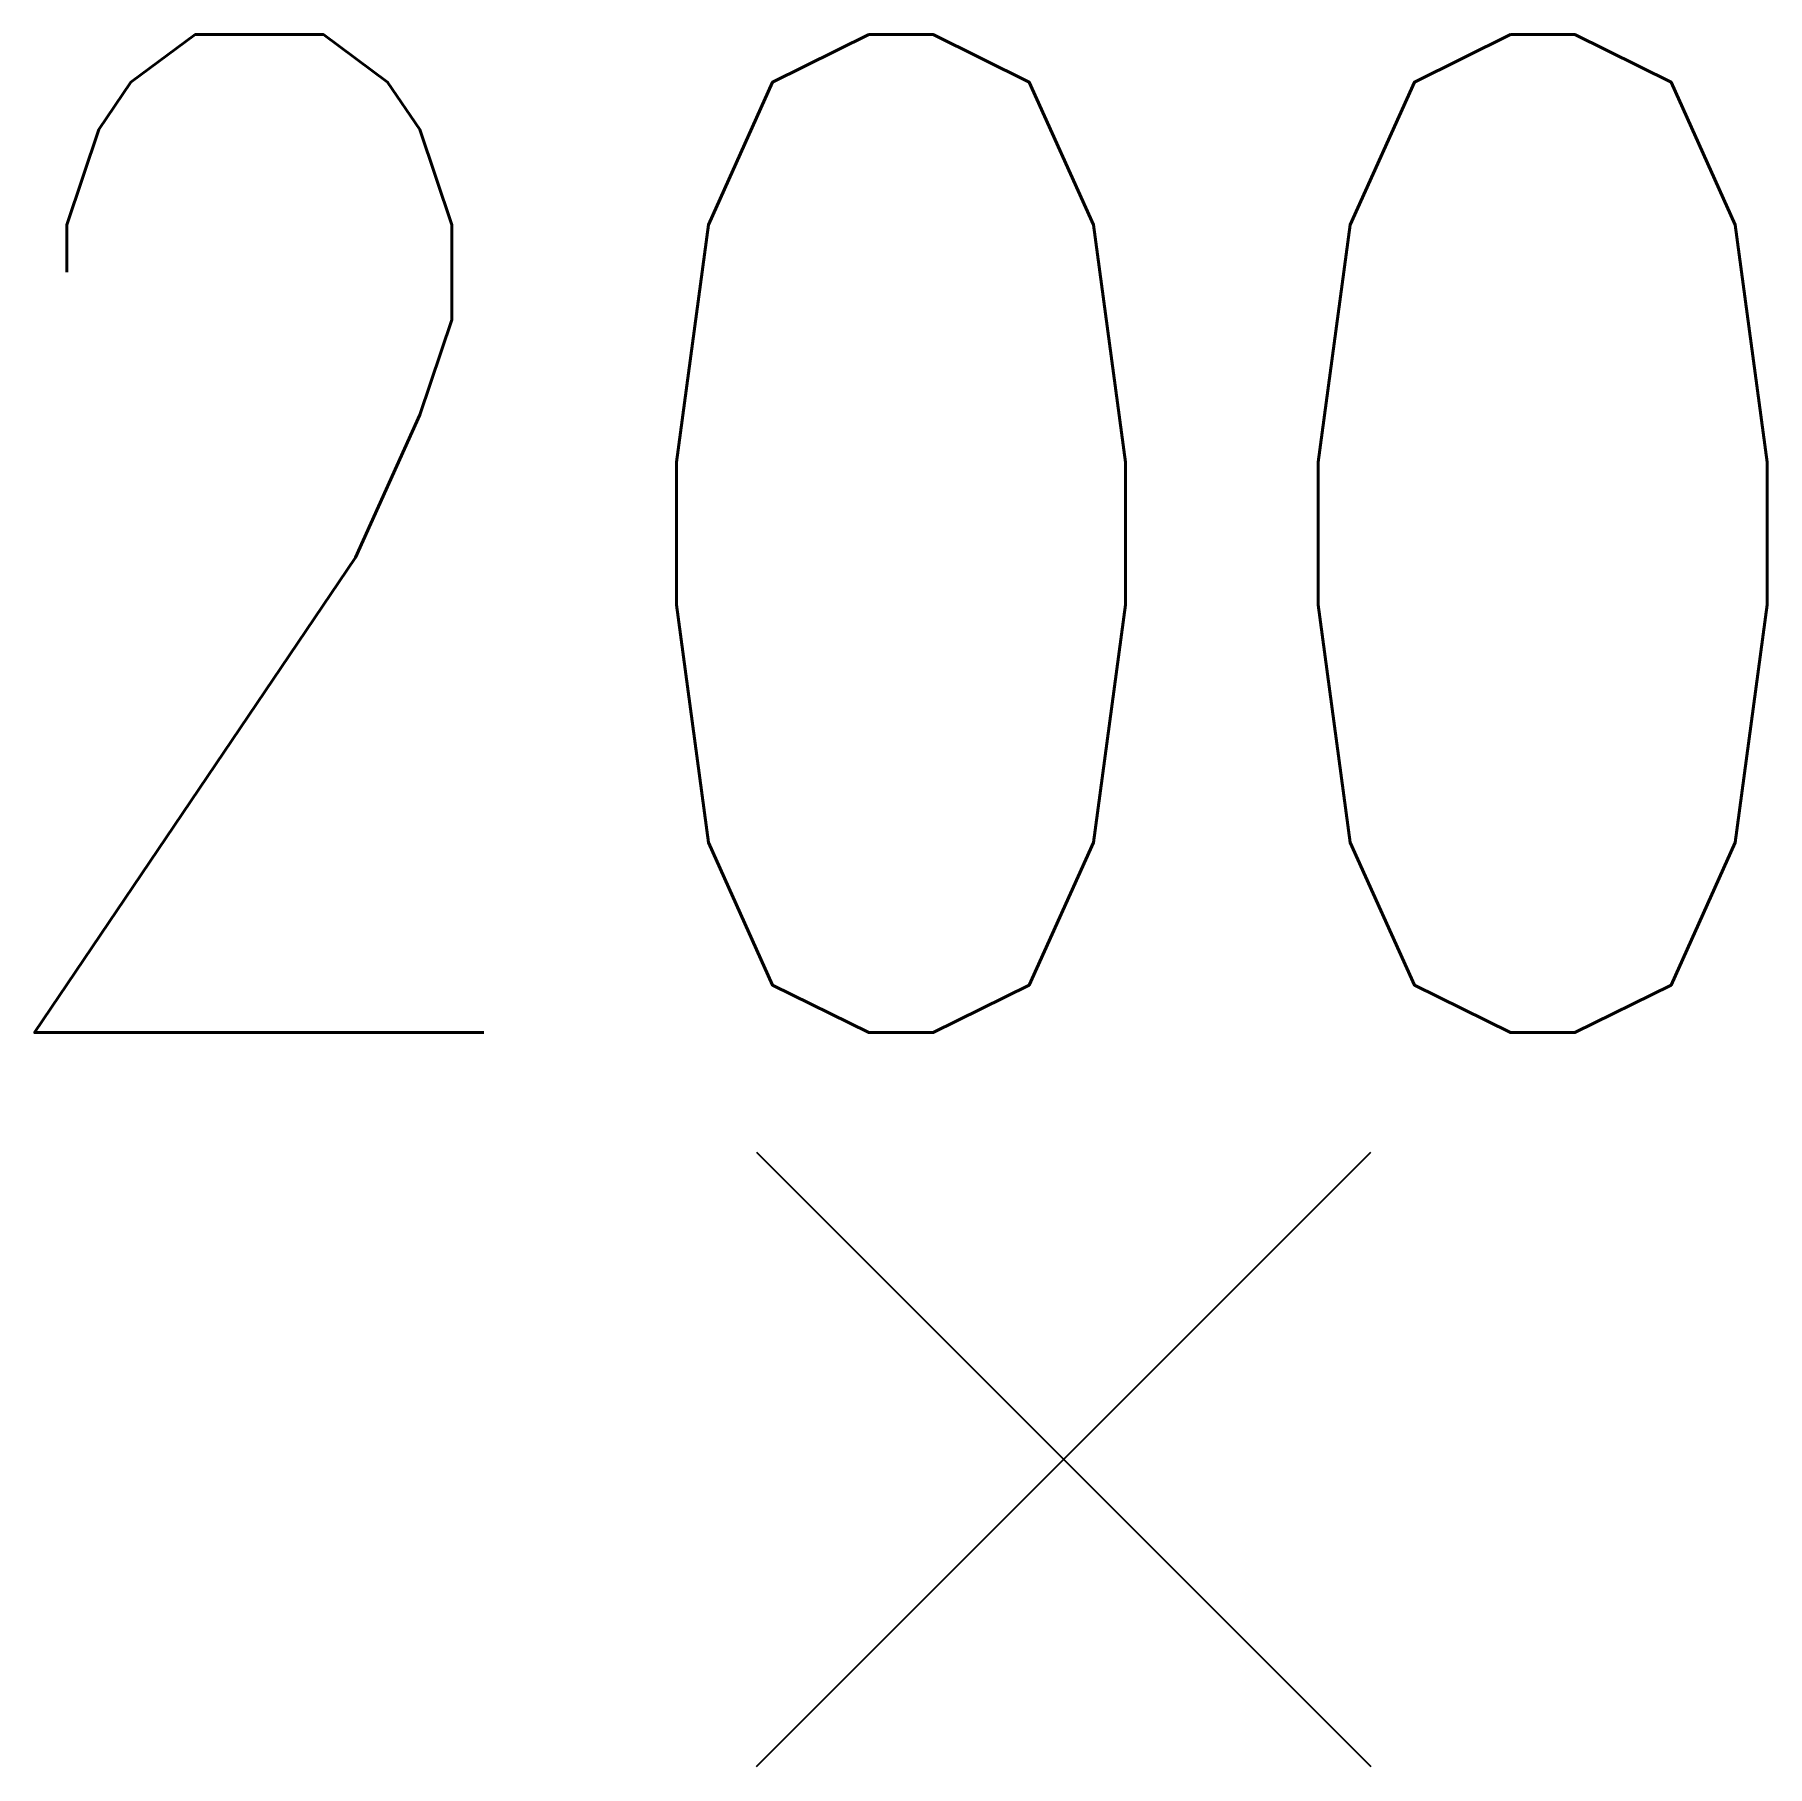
# Model space of a CAD drawing. Extents: x -1.34 to 0.92, y -0.4 to 1.86.
import ezdxf

# ---------------------------------------------------------------- set-up
doc = ezdxf.new("R2010")
doc.units = 0
doc.header["$MEASUREMENT"] = 0
doc.header["$PDMODE"] = 3
doc.header["$PDSIZE"] = 0.4
doc.layers.get('0').update_dxf_attribs({"linetype": 'CONTINUOUS'})
doc.layers.add('INTERP', color=5, linetype='CONTINUOUS')
doc.styles.add('ROMANS', font='romans.shx', dxfattribs={"width": 0.85})

# ---------------------------------------------------------------- blocks, each defined once
blk = doc.blocks.new('PUNTO')
blk.add_point((0, 0))
at = {"style": 'ROMANS', "width": 0.75}
blk.add_attdef('PUNTO', (-1.4654, 0.5559), '', height=1.3, dxfattribs=at)
at = {"style": 'ROMANS', "width": 0.75, "flags": 1}
blk.add_attdef('CODE', (0.1341, -1.4718), '', height=1, dxfattribs=at)

msp = doc.modelspace()

# ---------------------------------------------------------------- block references
at = {"layer": 'INTERP'}
msp.add_blockref('PUNTO', (0, 0), dxfattribs=at).add_auto_attribs({'PUNTO': '200'})

doc.saveas('drawing.dxf')
